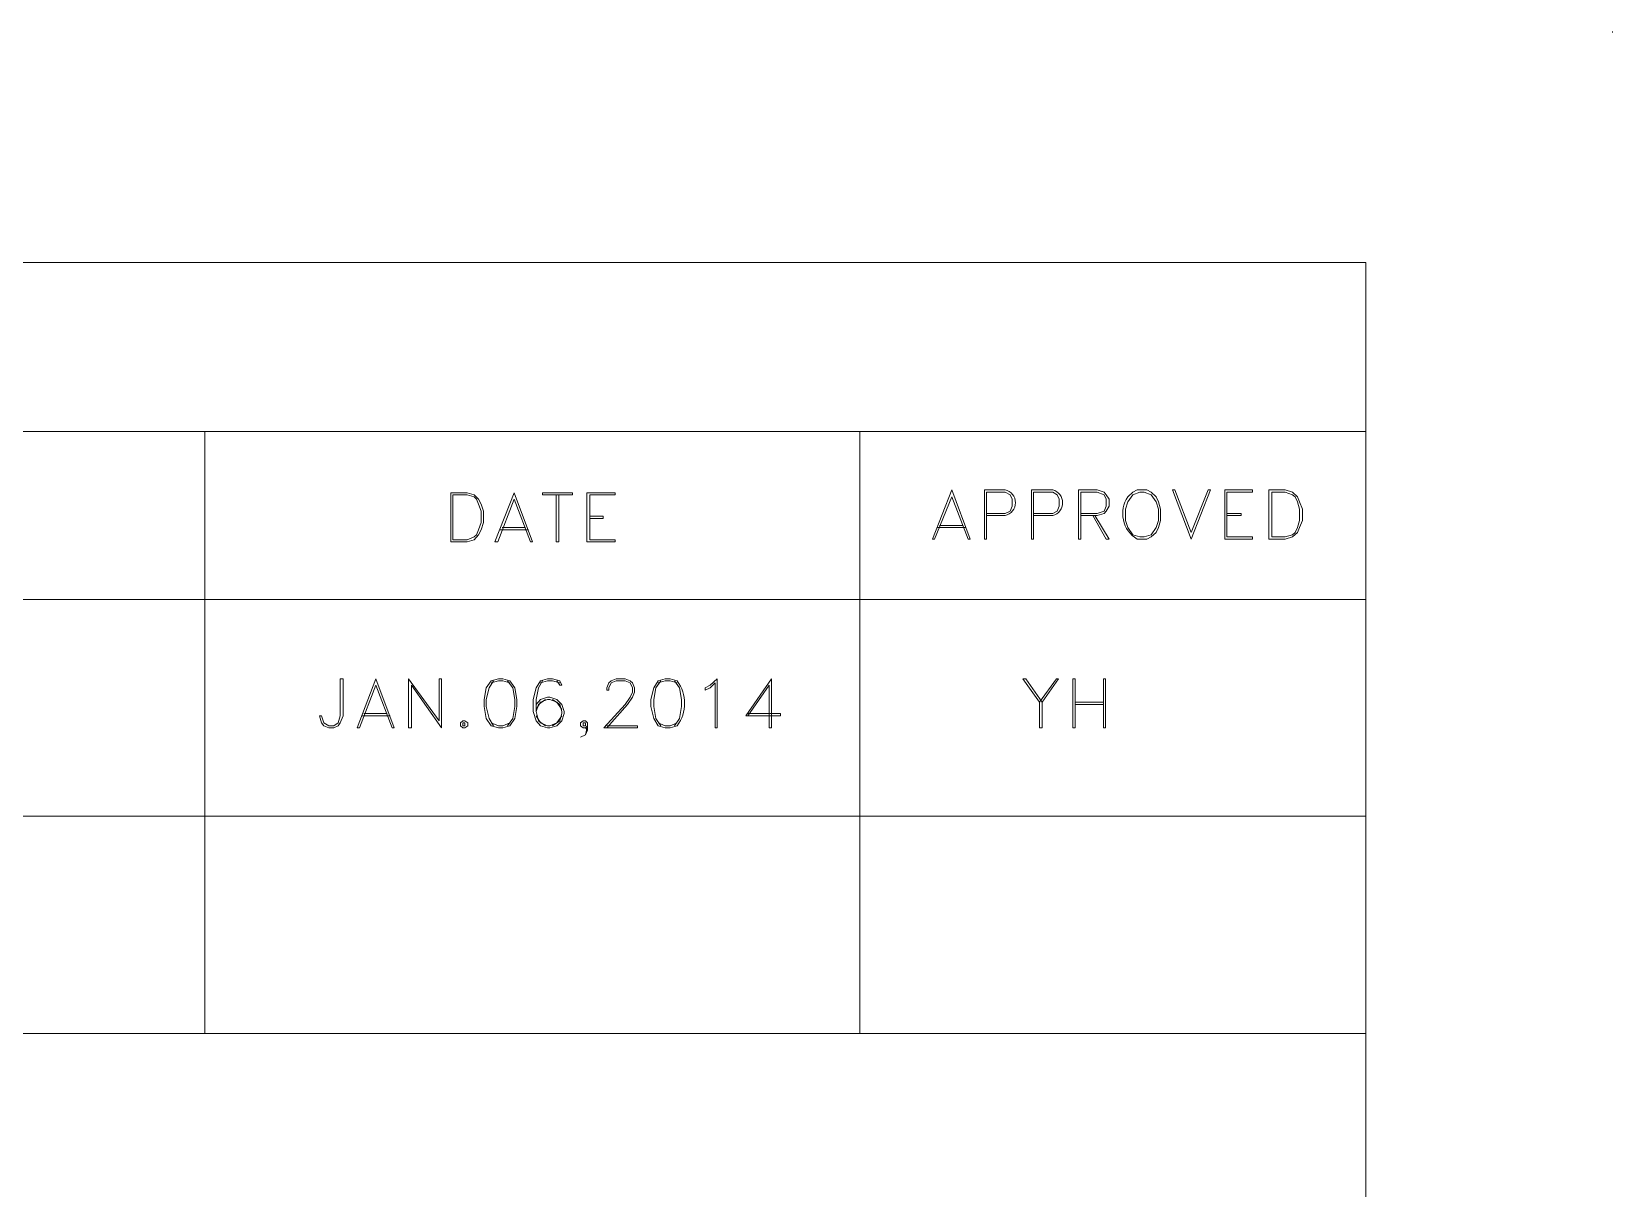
# Model space of a CAD drawing. Header units: inches. Extents: x 0 to 16.2, y 0 to 11.4.
# Drawn here: x 14.334 to 16.182, y 10.092 to 11.444 of the extents above; entities that cross this region are included whole.
import ezdxf

# ---------------------------------------------------------------- set-up
doc = ezdxf.new("R2010")
doc.units = ezdxf.units.IN
doc.header["$MEASUREMENT"] = 0
doc.layers.add('Color-7-Line_Weight-20', color=7, linetype='Continuous', lineweight=20)

msp = doc.modelspace()

# ---------------------------------------------------------------- linework, layer by layer
at = {"layer": 'Color-7-Line_Weight-20', "linetype": 'Continuous'}
for p, q in [((16.1825, 11.4433), (16.1825, 11.4442)), ((11.1658, 10.9767), (15.8942, 10.9767)), ((14.5367, 10.9767), (14.5367, 10.2725)), ((15.3025, 10.9767), (15.3025, 10.2725)), ((15.4725, 10.8783), (15.4508, 10.8783)), ((15.5283, 10.8783), (15.5058, 10.8783)), ((14.8817, 10.8617), (14.915, 10.8617)), ((14.8842, 10.8642), (14.9117, 10.8642)), ((15.3933, 10.8642), (15.4258, 10.8642)), ((15.3958, 10.8667), (15.4233, 10.8667)), ((11.1658, 10.78), (15.8942, 10.78)), ((14.7225, 10.6467), (14.75, 10.6467)), ((15.5542, 10.66), (15.5875, 10.66)), ((15.5542, 10.6575), (15.5875, 10.6575)), ((14.72, 10.6442), (14.7533, 10.6442)), ((14.9817, 10.6217), (14.9758, 10.6192)), ((11.1658, 10.5267), (15.8942, 10.5267))]:
    msp.add_line(p, q, dxfattribs=at)
for points in [[(15.8942, 0.2692), (15.8942, 11.1742), (0.25, 11.1742), (0.25, 0.2692)], [(14.8242, 10.8475), (14.8433, 10.8475), (14.8517, 10.85), (14.8567, 10.8558), (14.86, 10.8617), (14.8625, 10.87), (14.8625, 10.8833), (14.86, 10.8917), (14.8567, 10.8975), (14.8517, 10.9025), (14.8433, 10.905), (14.8242, 10.905)], [(14.8758, 10.8475), (14.8983, 10.905), (14.92, 10.8475), (14.9175, 10.8475), (14.8983, 10.8975), (14.8792, 10.8475)], [(14.9667, 10.905), (14.9667, 10.9025), (14.9317, 10.9025), (14.9317, 10.905)], [(15.0167, 10.905), (14.9833, 10.905), (14.9833, 10.8475), (15.0167, 10.8475), (15.0167, 10.85), (14.9867, 10.85), (14.9867, 10.9025), (15.0167, 10.9025)], [(15.3875, 10.8508), (15.41, 10.9083), (15.4317, 10.8508), (15.4292, 10.8508), (15.41, 10.9), (15.39, 10.8508)], [(15.635, 10.9058), (15.63, 10.9058), (15.6217, 10.9025), (15.6158, 10.8942), (15.6133, 10.8858), (15.6133, 10.8725), (15.6158, 10.8642), (15.6217, 10.8558), (15.63, 10.8533), (15.635, 10.8533), (15.6433, 10.8558), (15.6492, 10.8642), (15.6517, 10.8725), (15.6517, 10.8858), (15.6492, 10.8942), (15.6433, 10.9025)], [(15.6708, 10.9083), (15.69, 10.8583), (15.71, 10.9083), (15.7125, 10.9083), (15.69, 10.8508), (15.6683, 10.9083)], [(15.7617, 10.9083), (15.7292, 10.9083), (15.7292, 10.8508), (15.7617, 10.8508), (15.7617, 10.8533), (15.7317, 10.8533), (15.7317, 10.9058), (15.7617, 10.9058)], [(15.7808, 10.8508), (15.8, 10.8508), (15.8083, 10.8533), (15.8142, 10.8583), (15.8167, 10.8642), (15.82, 10.8725), (15.82, 10.8858), (15.8167, 10.8942), (15.8142, 10.9), (15.8083, 10.9058), (15.8, 10.9083), (15.7808, 10.9083)], [(15.7842, 10.8533), (15.8, 10.8533), (15.8083, 10.8558), (15.8117, 10.8583), (15.8142, 10.8642), (15.8167, 10.8725), (15.8167, 10.8858), (15.8142, 10.8942), (15.8117, 10.9), (15.8083, 10.9025), (15.8, 10.9058), (15.7842, 10.9058)], [(14.8267, 10.85), (14.8433, 10.85), (14.8517, 10.8533), (14.8542, 10.8558), (14.8567, 10.8617), (14.86, 10.87), (14.86, 10.8833), (14.8567, 10.8917), (14.8542, 10.8975), (14.8517, 10.9), (14.8433, 10.9025), (14.8267, 10.9025)], [(14.695, 10.6442), (14.6925, 10.6358), (14.6875, 10.6325), (14.6817, 10.6325), (14.6758, 10.6358), (14.6733, 10.6442), (14.6708, 10.6442), (14.6733, 10.6358), (14.6758, 10.6325), (14.6817, 10.63), (14.6875, 10.63), (14.6925, 10.6325), (14.695, 10.6358), (14.6983, 10.6442), (14.6983, 10.6875), (14.695, 10.6875)], [(14.715, 10.63), (14.7367, 10.6875), (14.7583, 10.63), (14.7558, 10.63), (14.7367, 10.68), (14.7175, 10.63)], [(14.775, 10.63), (14.775, 10.6875), (14.8108, 10.6383), (14.8108, 10.6875), (14.8133, 10.6875), (14.8133, 10.63), (14.7783, 10.68), (14.7783, 10.63)], [(14.885, 10.6875), (14.88, 10.6875), (14.8717, 10.685), (14.8658, 10.6767), (14.8633, 10.6633), (14.8633, 10.655), (14.8658, 10.6408), (14.8717, 10.6325), (14.88, 10.63), (14.885, 10.63), (14.8933, 10.6325), (14.8992, 10.6408), (14.9017, 10.655), (14.9017, 10.6633), (14.8992, 10.6767), (14.8933, 10.685)], [(15.1358, 10.63), (15.1333, 10.63), (15.1333, 10.6825), (15.1275, 10.6767), (15.1217, 10.6742), (15.1217, 10.6767), (15.1275, 10.68), (15.1358, 10.6875)], [(15.5158, 10.63), (15.5158, 10.66), (15.535, 10.6875), (15.5325, 10.6875), (15.5125, 10.66), (15.5125, 10.63)], [(15.5517, 10.63), (15.5542, 10.63), (15.5542, 10.6875), (15.5517, 10.6875)], [(15.5875, 10.63), (15.59, 10.63), (15.59, 10.6875), (15.5875, 10.6875)], [(14.8358, 10.6358), (14.8358, 10.6325), (14.8383, 10.63), (14.8408, 10.63), (14.8442, 10.6325), (14.8442, 10.6358), (14.8408, 10.6383), (14.8383, 10.6383)], [(14.8408, 10.6325), (14.8408, 10.6358), (14.8383, 10.6358), (14.8383, 10.6325)], [(14.9817, 10.6325), (14.9817, 10.6358), (14.9792, 10.6358), (14.9792, 10.6325)]]:
    msp.add_lwpolyline(points, close=True, dxfattribs=at)
for points in [[(15.8942, 10.2725), (11.1658, 10.2725), (11.1658, 11.1742)], [(15.4725, 10.9083), (15.4483, 10.9083), (15.4483, 10.8508), (15.4508, 10.8508), (15.4508, 10.9058), (15.4725, 10.9058), (15.4783, 10.9025), (15.4808, 10.8975), (15.4808, 10.8892), (15.4783, 10.8833), (15.4725, 10.8808), (15.4508, 10.8808)], [(15.5283, 10.9083), (15.5033, 10.9083), (15.5033, 10.8508), (15.5058, 10.8508), (15.5058, 10.9058), (15.5283, 10.9058), (15.5333, 10.9025), (15.5358, 10.8975), (15.5358, 10.8892), (15.5333, 10.8833), (15.5283, 10.8808), (15.5058, 10.8808)], [(15.5608, 10.8783), (15.58, 10.8783), (15.5883, 10.8808), (15.5908, 10.8833), (15.5942, 10.8892), (15.5942, 10.8975), (15.5908, 10.9025), (15.5883, 10.9058), (15.58, 10.9083), (15.5583, 10.9083), (15.5583, 10.8508), (15.5608, 10.8508), (15.5608, 10.9058), (15.58, 10.9058), (15.5883, 10.9025), (15.5908, 10.8975), (15.5908, 10.8892), (15.5883, 10.8833), (15.58, 10.8808), (15.5608, 10.8808)], [(15.6267, 10.8508), (15.6383, 10.8508), (15.6433, 10.8533), (15.6492, 10.8583), (15.6517, 10.8642), (15.6542, 10.8725), (15.6542, 10.8858), (15.6517, 10.8942), (15.6492, 10.9), (15.6433, 10.9058), (15.6383, 10.9083), (15.6267, 10.9083), (15.6217, 10.9058), (15.6158, 10.9)], [(14.9508, 10.9025), (14.9508, 10.8475), (14.9475, 10.8475), (14.9475, 10.9025)], [(14.9867, 10.875), (15.0025, 10.875), (15.0025, 10.8775), (14.9867, 10.8775)], [(15.5775, 10.8783), (15.5942, 10.8508), (15.5908, 10.8508), (15.575, 10.8783)], [(15.7317, 10.8783), (15.7483, 10.8783), (15.7483, 10.8808), (15.7317, 10.8808)], [(14.8742, 10.685), (14.8692, 10.6767), (14.8658, 10.6633), (14.8658, 10.655), (14.8692, 10.6408), (14.8742, 10.6325)], [(14.8933, 10.6825), (14.885, 10.685), (14.88, 10.685), (14.8717, 10.6825)], [(14.8908, 10.6325), (14.8967, 10.6408), (14.8992, 10.655), (14.8992, 10.6633), (14.8967, 10.6767), (14.8908, 10.685)], [(14.9242, 10.6575), (14.9292, 10.6633), (14.9375, 10.6658), (14.94, 10.6658), (14.9483, 10.6633), (14.9542, 10.6575), (14.9567, 10.6492), (14.9567, 10.6467), (14.9542, 10.6383), (14.9483, 10.6325), (14.94, 10.63), (14.9375, 10.63), (14.9292, 10.6325), (14.9242, 10.6383), (14.9208, 10.6492), (14.9208, 10.6633), (14.9242, 10.6767), (14.9292, 10.685), (14.9375, 10.6875), (14.9433, 10.6875), (14.9517, 10.685), (14.9542, 10.68), (14.9517, 10.68), (14.9483, 10.685)], [(14.9317, 10.685), (14.9267, 10.6767), (14.9242, 10.6633), (14.9242, 10.6492), (14.9267, 10.6383), (14.935, 10.6325)], [(14.9517, 10.6825), (14.9433, 10.685), (14.9375, 10.685), (14.9292, 10.6825)], [(15.0067, 10.6325), (15.0425, 10.6325), (15.0425, 10.63), (15.0033, 10.63), (15.0283, 10.6575), (15.0342, 10.6658), (15.0367, 10.6717), (15.0367, 10.6767), (15.0342, 10.6825), (15.0283, 10.685), (15.0175, 10.685), (15.0117, 10.6825), (15.0092, 10.6767), (15.0092, 10.6742), (15.0067, 10.6742), (15.0067, 10.6767), (15.0092, 10.6825), (15.0117, 10.685), (15.0175, 10.6875), (15.0283, 10.6875), (15.0342, 10.685), (15.0367, 10.6825), (15.0392, 10.6767), (15.0392, 10.6717), (15.0367, 10.6658), (15.0308, 10.6575), (15.0067, 10.63)], [(15.0892, 10.685), (15.0808, 10.6875), (15.075, 10.6875), (15.0667, 10.685), (15.0617, 10.6767), (15.0583, 10.6633), (15.0583, 10.655), (15.0617, 10.6408), (15.0667, 10.6325), (15.075, 10.63), (15.0808, 10.63), (15.0892, 10.6325)], [(15.07, 10.685), (15.0642, 10.6767), (15.0617, 10.6633), (15.0617, 10.655), (15.0642, 10.6408), (15.07, 10.6325)], [(15.0892, 10.6825), (15.0808, 10.685), (15.075, 10.685), (15.0667, 10.6825)], [(15.0858, 10.6325), (15.0917, 10.6408), (15.0942, 10.655), (15.0942, 10.6633), (15.0917, 10.6767), (15.0858, 10.685)], [(15.1717, 10.6442), (15.1967, 10.68), (15.1967, 10.63), (15.1992, 10.63), (15.1992, 10.6875), (15.1692, 10.6442), (15.21, 10.6442), (15.21, 10.6467), (15.1717, 10.6467)], [(15.5125, 10.66), (15.4933, 10.6875), (15.4967, 10.6875), (15.5158, 10.66)], [(14.9542, 10.6517), (14.9483, 10.66), (14.94, 10.6633), (14.9375, 10.6633), (14.9292, 10.66), (14.9242, 10.6517)], [(14.935, 10.6633), (14.9267, 10.6575), (14.9242, 10.6492)], [(14.9433, 10.6325), (14.9517, 10.6383), (14.9542, 10.6467), (14.9542, 10.6492), (14.9517, 10.6575), (14.9433, 10.6633)], [(14.8717, 10.6358), (14.88, 10.6325), (14.885, 10.6325), (14.8933, 10.6358)], [(14.9242, 10.6442), (14.9292, 10.6358), (14.9375, 10.6325), (14.94, 10.6325), (14.9483, 10.6358), (14.9542, 10.6442)], [(14.9817, 10.63), (14.9792, 10.63), (14.9758, 10.6325), (14.9758, 10.6358), (14.9792, 10.6383), (14.9817, 10.6383), (14.9842, 10.6358), (14.9842, 10.6275), (14.9817, 10.63), (14.9842, 10.6325), (14.9817, 10.6217), (14.9842, 10.6275)], [(15.0667, 10.6358), (15.075, 10.6325), (15.0808, 10.6325), (15.0892, 10.6358)]]:
    msp.add_lwpolyline(points, dxfattribs=at)
for centre, radius, start, end in [((15.4693, 10.8933), 0.0153, 281.9567, 78.0433), ((15.5241, 10.8933), 0.0156, 285.7027, 74.2973), ((15.6446, 10.8806), 0.0347, 145.9042, 238.9487), ((15.0529, 10.6587), 0.0447, 324.0735, 35.9265)]:
    msp.add_arc(centre, radius, start, end, dxfattribs=at)

doc.saveas('drawing.dxf')
